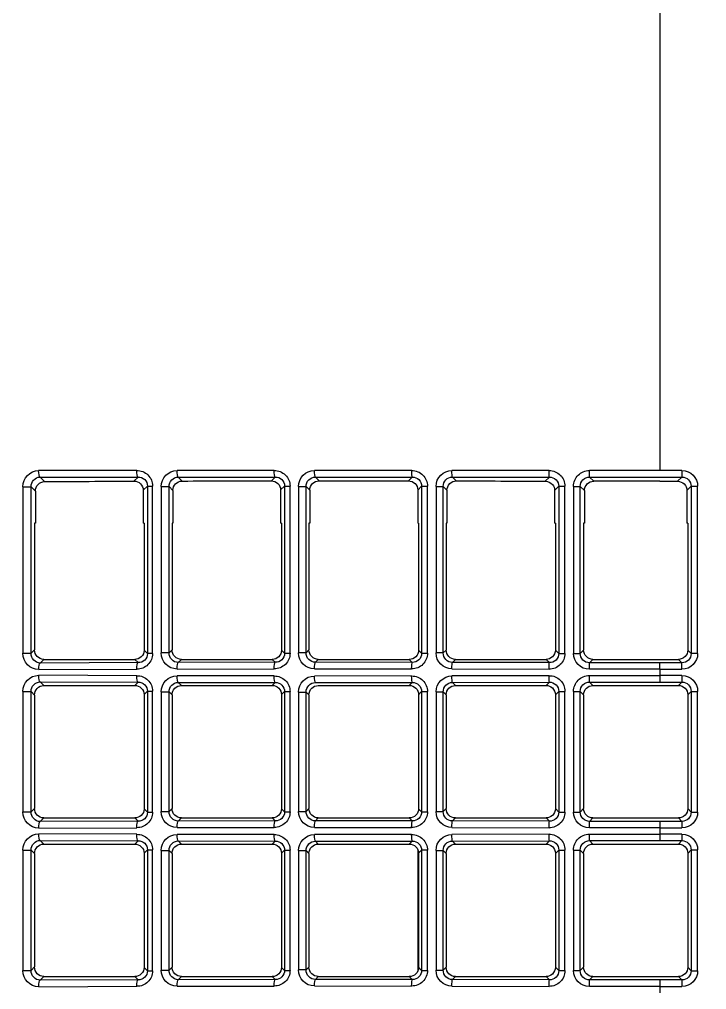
# Model space of a CAD drawing. Header units: inches. Extents: x -172 to 397, y -177 to 127.
# Drawn here: x -58.2928 to -58.1791, y 71.5839 to 71.7444 of the extents above; entities that cross this region are included whole.
import ezdxf

# ---------------------------------------------------------------- set-up
doc = ezdxf.new("R2010")
doc.units = ezdxf.units.IN
doc.header["$MEASUREMENT"] = 0
doc.header["$XCLIPFRAME"] = 2
doc.layers.add('AC-RA', color=210, linetype='Continuous')
picture_1 = doc.add_image_def('image3.tif', size_in_pixel=(13248, 8704))

# ---------------------------------------------------------------- blocks, each defined once
blk = doc.blocks.new('FTM(15-28)PV2S')
at = {"layer": 'AC-RA', "color": 8, "linetype": 'Continuous'}
for p, q in [((1986.286479541473, 1338.203544292114), (1986.286479541473, 1338.204440891954)), ((1986.303119693699, 1338.203544292114), (1986.303119693699, 1338.204440891954)), ((1986.308337293366, 1338.203544292114), (1986.308337293366, 1338.204440891954)), ((1986.324977445593, 1338.203544292114), (1986.324977445593, 1338.204440891954)), ((1986.33019504526, 1338.204440891954), (1986.33019504526, 1338.203544292114)), ((1986.353234261359, 1338.203544292114), (1986.353234261359, 1338.204440891954)), ((1986.286479541473, 1338.203544292114), (1986.286950675029, 1338.203072798548)), ((1986.303119693699, 1338.203544292114), (1986.286479541473, 1338.203544292114)), ((1986.302648560143, 1338.203072798548), (1986.286950675029, 1338.203072798548)), ((1986.302648560143, 1338.203072798548), (1986.303119693699, 1338.203544292114)), ((1986.324977445593, 1338.203544292114), (1986.308337293366, 1338.203544292114)), ((1986.308337293366, 1338.203544292114), (1986.308808426922, 1338.203072798548)), ((1986.324506312037, 1338.203072798548), (1986.308808426922, 1338.203072798548)), ((1986.324506312037, 1338.203072798548), (1986.324977445593, 1338.203544292114)), ((1986.33019504526, 1338.203544292114), (1986.330666178816, 1338.203072798548)), ((1986.353234261359, 1338.203544292114), (1986.33019504526, 1338.203544292114)), ((1986.348158247209, 1338.203072798548), (1986.330666178816, 1338.203072798548)), ((1986.348158247209, 1338.203072798548), (1986.348158247209, 1338.20296022084)), ((1986.352650190085, 1338.20296022084), (1986.353234261359, 1338.203544292114)), ((1986.285198684926, 1338.20226440888), (1986.284302085086, 1338.202265091614)), ((1986.285198684926, 1338.20226440888), (1986.285196387291, 1338.199243879717)), ((1986.285670791795, 1338.201791942001), (1986.285198684926, 1338.20226440888)), ((1986.285670791795, 1338.190005668736), (1986.285670791795, 1338.201791942001)), ((1986.304400550246, 1338.20226440888), (1986.303928443377, 1338.201791942001)), ((1986.303928443377, 1338.190005668736), (1986.303928443377, 1338.201791942001)), ((1986.305297151371, 1338.202265091614), (1986.304400550246, 1338.20226440888)), ((1986.304402847881, 1338.199243879717), (1986.304400550246, 1338.20226440888)), ((1986.30705643682, 1338.20226440888), (1986.30615983698, 1338.202265091614)), ((1986.30705643682, 1338.20226440888), (1986.307054139184, 1338.199243879717)), ((1986.307528543689, 1338.201791942001), (1986.30705643682, 1338.20226440888)), ((1986.307528543689, 1338.190005668736), (1986.307528543689, 1338.201791942001)), ((1986.326258302139, 1338.20226440888), (1986.32578619527, 1338.201791942001)), ((1986.32578619527, 1338.190005668736), (1986.32578619527, 1338.201791942001)), ((1986.327154903265, 1338.202265091614), (1986.326258302139, 1338.20226440888)), ((1986.326260599775, 1338.199243879717), (1986.326258302139, 1338.20226440888)), ((1986.328017588874, 1338.202265091614), (1986.328914188713, 1338.20226440888)), ((1986.328914188713, 1338.20226440888), (1986.328911891078, 1338.199243879717)), ((1986.329386295582, 1338.201791942001), (1986.328914188713, 1338.20226440888)), ((1986.329386295582, 1338.190005668736), (1986.329386295582, 1338.201791942001)), ((1986.352650190085, 1338.20296022084), (1986.348158247209, 1338.20296022084)), ((1986.354515119191, 1338.202263434282), (1986.353930073318, 1338.201678388409)), ((1986.354515119191, 1338.199244562451), (1986.354515119191, 1338.202263434282)), ((1986.355411719031, 1338.202263434282), (1986.354515119191, 1338.202263434282)), ((1986.353928221838, 1338.199244562451), (1986.353930073318, 1338.201678388409)), ((1986.284299787451, 1338.199244562451), (1986.283441695827, 1338.199244562451)), ((1986.285196387291, 1338.199243879717), (1986.284299787451, 1338.199244562451)), ((1986.305299447721, 1338.199244562451), (1986.304402847881, 1338.199243879717)), ((1986.306157539345, 1338.199244562451), (1986.305299447721, 1338.199244562451)), ((1986.307054139184, 1338.199243879717), (1986.306157539345, 1338.199244562451)), ((1986.327157199614, 1338.199244562451), (1986.326260599775, 1338.199243879717)), ((1986.328015291238, 1338.199244562451), (1986.327157199614, 1338.199244562451)), ((1986.328015291238, 1338.199244562451), (1986.328911891078, 1338.199243879717)), ((1986.354515088333, 1338.189539498175), (1986.354515119191, 1338.199244562451)), ((1986.497491002162, 1338.199244562451), (1986.355411719032, 1338.199245050596)), ((1986.285201865872, 1338.189537098966), (1986.285670791795, 1338.190005668736)), ((1986.303928443377, 1338.190005668736), (1986.3043973693, 1338.189537098966)), ((1986.307059617766, 1338.189537098966), (1986.307528543689, 1338.190005668736)), ((1986.32578619527, 1338.190005668736), (1986.326255121194, 1338.189537098966)), ((1986.328917369659, 1338.189537098966), (1986.329386295582, 1338.190005668736)), ((1986.353932611389, 1338.190120281786), (1986.354515088333, 1338.189539498175)), ((1986.286952624226, 1338.188724810904), (1986.286489131883, 1338.188261670856)), ((1986.302646610946, 1338.188724810904), (1986.286952624226, 1338.188724810904)), ((1986.303110103289, 1338.188261670856), (1986.302646610946, 1338.188724810904)), ((1986.308810376119, 1338.188724810904), (1986.308346883776, 1338.188261670856)), ((1986.32450436284, 1338.188724810904), (1986.308810376119, 1338.188724810904)), ((1986.324967855183, 1338.188261670856), (1986.32450436284, 1338.188724810904)), ((1986.330668128013, 1338.188724810904), (1986.33020463567, 1338.188261670856)), ((1986.348158247209, 1338.188724810904), (1986.330668128013, 1338.188724810904)), ((1986.352650780244, 1338.188837218893), (1986.348158247209, 1338.188837218893)), ((1986.348158247209, 1338.188837218893), (1986.348158247209, 1338.188724810904)), ((1986.353227804322, 1338.188261670856), (1986.352650780244, 1338.188837218893)), ((1986.286489131883, 1338.188261670856), (1986.303110103289, 1338.188261670856)), ((1986.286489131883, 1338.187331714801), (1986.286489131883, 1338.188261670856)), ((1986.303110103289, 1338.187331714801), (1986.303110103289, 1338.188261670856)), ((1986.308346883776, 1338.188261670856), (1986.324967855183, 1338.188261670856)), ((1986.308346883776, 1338.187331714801), (1986.308346883776, 1338.188261670856)), ((1986.324967855183, 1338.187331714801), (1986.324967855183, 1338.188261670856)), ((1986.33020463567, 1338.187331714801), (1986.33020463567, 1338.188261670856)), ((1986.33020463567, 1338.188261670856), (1986.353227804322, 1338.188261670856)), ((1986.353227804322, 1338.187331714801), (1986.353227804322, 1338.188261670856)), ((1986.286488906876, 1338.185289613187), (1986.286488906876, 1338.18614954729)), ((1986.303110328295, 1338.185289613187), (1986.303110328295, 1338.18614954729)), ((1986.30834665877, 1338.185289613187), (1986.30834665877, 1338.18614954729)), ((1986.324968080189, 1338.185289613187), (1986.324968080189, 1338.18614954729)), ((1986.330204410664, 1338.185289613187), (1986.330204410664, 1338.18614954729)), ((1986.353242577591, 1338.185289613187), (1986.353242577591, 1338.18614954729)), ((1986.303110328295, 1338.185289613187), (1986.286488906876, 1338.185289613187)), ((1986.286488906876, 1338.185289613187), (1986.28695053231, 1338.184827524883)), ((1986.302648702861, 1338.184827524883), (1986.28695053231, 1338.184827524883)), ((1986.302648702861, 1338.184827524883), (1986.303110328295, 1338.185289613187)), ((1986.324968080189, 1338.185289613187), (1986.30834665877, 1338.185289613187)), ((1986.30834665877, 1338.185289613187), (1986.308808284204, 1338.184827524883)), ((1986.324506454755, 1338.184827524883), (1986.308808284204, 1338.184827524883)), ((1986.324506454755, 1338.184827524883), (1986.324968080189, 1338.185289613187)), ((1986.353242577591, 1338.185289613187), (1986.330204410664, 1338.185289613187)), ((1986.330204410664, 1338.185289613187), (1986.330666036098, 1338.184827524883)), ((1986.348158247209, 1338.184827524883), (1986.330666036098, 1338.184827524883)), ((1986.348158247209, 1338.184827524883), (1986.348158247209, 1338.184714945889)), ((1986.352670333932, 1338.184714945889), (1986.348158247209, 1338.184714945889)), ((1986.352670333932, 1338.184714945889), (1986.353242577591, 1338.185289613187)), ((1986.285216484851, 1338.18400148958), (1986.285250131645, 1338.170636589043)), ((1986.285670790509, 1338.183546951201), (1986.285216484851, 1338.18400148958)), ((1986.285670791795, 1338.171054515688), (1986.285670791795, 1338.183546951201)), ((1986.304382750321, 1338.18400148958), (1986.303928443377, 1338.18354694863)), ((1986.303928443377, 1338.171054518259), (1986.303928443377, 1338.18354694863)), ((1986.304349103526, 1338.170636589043), (1986.304382750321, 1338.18400148958)), ((1986.307074236744, 1338.18400148958), (1986.307107883539, 1338.170636589043)), ((1986.307528542403, 1338.183546951201), (1986.307074236744, 1338.18400148958)), ((1986.307528543689, 1338.171054515688), (1986.307528543689, 1338.183546951201)), ((1986.326240502215, 1338.18400148958), (1986.32578619527, 1338.18354694863)), ((1986.32578619527, 1338.171054518259), (1986.32578619527, 1338.18354694863)), ((1986.32620685542, 1338.170636589043), (1986.326240502215, 1338.18400148958)), ((1986.329386294296, 1338.183546951201), (1986.328931988638, 1338.18400148958)), ((1986.328931988638, 1338.18400148958), (1986.328965635432, 1338.170636589043)), ((1986.329386295582, 1338.171054515688), (1986.329386295582, 1338.183546951201)), ((1986.354515044618, 1338.184005660554), (1986.353950026874, 1338.183438446749)), ((1986.354514856898, 1338.170638830105), (1986.354515044618, 1338.184005660554)), ((1986.285250131645, 1338.170636589043), (1986.285670780223, 1338.171054516974)), ((1986.303928449806, 1338.171054523402), (1986.304349103526, 1338.170636589043)), ((1986.307107883539, 1338.170636589043), (1986.307528532117, 1338.171054516974)), ((1986.325786201699, 1338.171054523402), (1986.32620685542, 1338.170636589043)), ((1986.328965635432, 1338.170636589043), (1986.329386284011, 1338.171054516974)), ((1986.353980505581, 1338.17116887416), (1986.354514856898, 1338.170638830105)), ((1986.286959490131, 1338.169773969007), (1986.286548757259, 1338.169365675202)), ((1986.30263974504, 1338.169773969007), (1986.286959490131, 1338.169773969007)), ((1986.303050477914, 1338.169365675202), (1986.30263974504, 1338.169773969007)), ((1986.308817242025, 1338.169773969007), (1986.308406509152, 1338.169365675202)), ((1986.324497496934, 1338.169773969007), (1986.308817242025, 1338.169773969007)), ((1986.324908229807, 1338.169365675202), (1986.324497496934, 1338.169773969007)), ((1986.330674993919, 1338.169773969007), (1986.330264261046, 1338.169365675202)), ((1986.348158247209, 1338.169773969007), (1986.330674993919, 1338.169773969007)), ((1986.352691776386, 1338.169886041416), (1986.348158247209, 1338.169886041416)), ((1986.348158247209, 1338.169886041416), (1986.348158247209, 1338.169773969007)), ((1986.353216184998, 1338.169365675202), (1986.352691776386, 1338.169886041416)), ((1986.286548757259, 1338.168382661383), (1986.286548757259, 1338.169365675202)), ((1986.286548757259, 1338.169365675202), (1986.303050477914, 1338.169365675202)), ((1986.303050477914, 1338.168382661383), (1986.303050477914, 1338.169365675202)), ((1986.308406509152, 1338.169365675202), (1986.324908229807, 1338.169365675202)), ((1986.308406509152, 1338.168382661383), (1986.308406509152, 1338.169365675202)), ((1986.324908229807, 1338.168382661383), (1986.324908229807, 1338.169365675202)), ((1986.330264261046, 1338.169365675202), (1986.330264261046, 1338.168382661383)), ((1986.330264261046, 1338.169365675202), (1986.353216184998, 1338.169365675202)), ((1986.353216184998, 1338.168382661383), (1986.353216184998, 1338.169365675202)), ((1986.286519592589, 1338.166393086518), (1986.286519592589, 1338.167199961572)), ((1986.303079643869, 1338.167199961572), (1986.303079643869, 1338.166393086518)), ((1986.308377344482, 1338.166393086518), (1986.308377344482, 1338.167199961572)), ((1986.324937395763, 1338.166393086518), (1986.324937395763, 1338.167199961572)), ((1986.330235096376, 1338.166393086518), (1986.330235096376, 1338.167199961572)), ((1986.353253498752, 1338.166393086518), (1986.353253498752, 1338.167199961572)), ((1986.303063870287, 1338.165884194338), (1986.286499100303, 1338.165884194338)), ((1986.303079643869, 1338.166393086518), (1986.286519592589, 1338.166393086518)), ((1986.286519592589, 1338.166393086518), (1986.286941298053, 1338.165967886384)), ((1986.302657938405, 1338.165967886384), (1986.286941298053, 1338.165967886384)), ((1986.302657938405, 1338.165967886384), (1986.303079643869, 1338.166393086518)), ((1986.308377344482, 1338.166393086518), (1986.308799049947, 1338.165967886384)), ((1986.324937395763, 1338.166393086518), (1986.308377344482, 1338.166393086518)), ((1986.324515690298, 1338.165967886384), (1986.308799049947, 1338.165967886384)), ((1986.324515690298, 1338.165967886384), (1986.324937395763, 1338.166393086518)), ((1986.330235096376, 1338.166393086518), (1986.33065680184, 1338.165967886384)), ((1986.353253498752, 1338.166393086518), (1986.330235096376, 1338.166393086518)), ((1986.348158247209, 1338.165967886384), (1986.33065680184, 1338.165967886384)), ((1986.348158247209, 1338.165967886384), (1986.348158247209, 1338.165854043498)), ((1986.352719506159, 1338.165854043498), (1986.348158247209, 1338.165854043498)), ((1986.352719506159, 1338.165854043498), (1986.353253498752, 1338.166393086518)), ((1986.285258378447, 1338.165102941713), (1986.285264367471, 1338.151738801053)), ((1986.285670778938, 1338.164687337132), (1986.285258378447, 1338.165102941713)), ((1986.285670791795, 1338.152139638793), (1986.285670791795, 1338.164687331989)), ((1986.303928443377, 1338.152139638793), (1986.303928443377, 1338.164687339704)), ((1986.304340856725, 1338.165102941713), (1986.30392845752, 1338.164687342275)), ((1986.304334867701, 1338.151738801053), (1986.304340856725, 1338.165102941713)), ((1986.30711613034, 1338.165102941713), (1986.307122119364, 1338.151738801053)), ((1986.307528530831, 1338.164687337132), (1986.30711613034, 1338.165102941713)), ((1986.307528543689, 1338.152139638793), (1986.307528543689, 1338.164687331989)), ((1986.32578619527, 1338.152139638793), (1986.32578619527, 1338.164687339704)), ((1986.326198608619, 1338.165102941713), (1986.325786209414, 1338.164687342275)), ((1986.326192619595, 1338.151738801053), (1986.326198608619, 1338.165102941713)), ((1986.329386282725, 1338.164687337132), (1986.328973882234, 1338.165102941713)), ((1986.328973882234, 1338.165102941713), (1986.328979871258, 1338.151738801053)), ((1986.329386295582, 1338.152139638793), (1986.329386295582, 1338.164687331989)), ((1986.354514745038, 1338.165104460183), (1986.353989939129, 1338.164574876427)), ((1986.354514390171, 1338.151738385756), (1986.354514745038, 1338.165104460183)), ((1986.353994351824, 1338.152251522197), (1986.354514390171, 1338.151738385756)), ((1986.285264367471, 1338.151738801053), (1986.285670789224, 1338.152139638793)), ((1986.303928445948, 1338.152139638793), (1986.304334867701, 1338.151738801053)), ((1986.307122119364, 1338.151738801053), (1986.307528541117, 1338.152139638793)), ((1986.328979871258, 1338.151738801053), (1986.329386293011, 1338.152139638793)), ((1986.348158247209, 1338.150971430671), (1986.348158247209, 1338.150859103685)), ((1986.352696051506, 1338.150971430671), (1986.348158247209, 1338.150971430671)), ((1986.353204055232, 1338.150469984271), (1986.352696051506, 1338.150971430671)), ((1986.286969050969, 1338.150859103685), (1986.286574715267, 1338.150469984271)), ((1986.286574715267, 1338.150469984271), (1986.303024519905, 1338.150469984271)), ((1986.286574715267, 1338.150469984271), (1986.286574715267, 1338.149433913974)), ((1986.302630185488, 1338.150859103685), (1986.286969050969, 1338.150859103685)), ((1986.303024519905, 1338.150469984271), (1986.302630185488, 1338.150859103685)), ((1986.303024519905, 1338.149433913974), (1986.303024519905, 1338.150469984271)), ((1986.308826802863, 1338.150859103685), (1986.308432467161, 1338.150469984271)), ((1986.308432467161, 1338.150469984271), (1986.324882271798, 1338.150469984271)), ((1986.308432467161, 1338.149433913974), (1986.308432467161, 1338.150469984271)), ((1986.324487937382, 1338.150859103685), (1986.308826802863, 1338.150859103685)), ((1986.324882271798, 1338.150469984271), (1986.324487937382, 1338.150859103685)), ((1986.324882271798, 1338.149433913974), (1986.324882271798, 1338.150469984271)), ((1986.330684554757, 1338.150859103685), (1986.330290219055, 1338.150469984271)), ((1986.330290219055, 1338.150469984271), (1986.353204055232, 1338.150469984271)), ((1986.330290219055, 1338.150469984271), (1986.330290219055, 1338.149433913974)), ((1986.348158247209, 1338.150859103685), (1986.330684554757, 1338.150859103685)), ((1986.353204055232, 1338.149433913974), (1986.353204055232, 1338.150469984271)), ((1986.28651087006, 1338.147496391416), (1986.28651087006, 1338.14825020742)), ((1986.303088366398, 1338.147496391416), (1986.303088366398, 1338.14825020742)), ((1986.308368621953, 1338.147496391416), (1986.308368621953, 1338.14825020742)), ((1986.324946118291, 1338.147496391416), (1986.324946118291, 1338.14825020742)), ((1986.330226373847, 1338.147496391416), (1986.330226373847, 1338.14825020742)), ((1986.353264305482, 1338.147496391416), (1986.353264305482, 1338.14825020742)), ((1986.28651087006, 1338.147496391416), (1986.286931926221, 1338.147068678927)), ((1986.303088366398, 1338.147496391416), (1986.28651087006, 1338.147496391416)), ((1986.302667310237, 1338.147068678927), (1986.286931926221, 1338.147068678927)), ((1986.302667310237, 1338.147068678927), (1986.303088366398, 1338.147496391416)), ((1986.324946118291, 1338.147496391416), (1986.308368621953, 1338.147496391416)), ((1986.308368621953, 1338.147496391416), (1986.308789678114, 1338.147068678927)), ((1986.324525062131, 1338.147068678927), (1986.308789678114, 1338.147068678927)), ((1986.324525062131, 1338.147068678927), (1986.324946118291, 1338.147496391416)), ((1986.330226373847, 1338.147496391416), (1986.330647430008, 1338.147068678927)), ((1986.353264305482, 1338.147496391416), (1986.330226373847, 1338.147496391416)), ((1986.348158247209, 1338.147068678927), (1986.330647430008, 1338.147068678927)), ((1986.348158247209, 1338.147068678927), (1986.348158247209, 1338.146952699124)), ((1986.352728548839, 1338.146952699124), (1986.348158247209, 1338.146952699124)), ((1986.352728548839, 1338.146952699124), (1986.353264305482, 1338.147496391416)), ((1986.285260926803, 1338.146204289699), (1986.28523768687, 1338.132841387217)), ((1986.285670790509, 1338.145788159247), (1986.285260926803, 1338.146204289699)), ((1986.285670791795, 1338.133265243741), (1986.285670791795, 1338.145788160532)), ((1986.303928443377, 1338.133265230884), (1986.303928443377, 1338.145788160532)), ((1986.304338308369, 1338.146204289699), (1986.303928444662, 1338.145788159247)), ((1986.304361548302, 1338.132841387217), (1986.304338308369, 1338.146204289699)), ((1986.307118678697, 1338.146204289699), (1986.307095438764, 1338.132841387217)), ((1986.307528542403, 1338.145788159247), (1986.307118678697, 1338.146204289699)), ((1986.307528543689, 1338.133265243741), (1986.307528543689, 1338.145788160532)), ((1986.32578619527, 1338.133265230884), (1986.32578619527, 1338.145788160532)), ((1986.326196060262, 1338.146204289699), (1986.325786196556, 1338.145788159247)), ((1986.326219300195, 1338.132841387217), (1986.326196060262, 1338.146204289699)), ((1986.328976430591, 1338.146204289699), (1986.328953190657, 1338.132841387217)), ((1986.329386294296, 1338.145788159247), (1986.328976430591, 1338.146204289699)), ((1986.329386295582, 1338.133265243741), (1986.329386295582, 1338.145788160532)), ((1986.354514206309, 1338.146203007806), (1986.353989489117, 1338.145670708546)), ((1986.354513671437, 1338.132838168984), (1986.354514206309, 1338.146203007806)), ((1986.28523768687, 1338.132841387217), (1986.285670776366, 1338.133265243741)), ((1986.303928456234, 1338.13326524117), (1986.304361548302, 1338.132841387217)), ((1986.307095438764, 1338.132841387217), (1986.30752852826, 1338.133265243741)), ((1986.325786208128, 1338.13326524117), (1986.326219300195, 1338.132841387217)), ((1986.328953190657, 1338.132841387217), (1986.329386280153, 1338.133265243741)), ((1986.353966357186, 1338.133375307808), (1986.354513671437, 1338.132838168984)), ((1986.286978992389, 1338.131984718918), (1986.286560246721, 1338.131574659778)), ((1986.286560246721, 1338.130485534288), (1986.286560246721, 1338.131574659778)), ((1986.286560246721, 1338.131574659778), (1986.30303898845, 1338.131574659778)), ((1986.302620242783, 1338.131984718918), (1986.286978992389, 1338.131984718918)), ((1986.30303898845, 1338.131574659778), (1986.302620242783, 1338.131984718918)), ((1986.30303898845, 1338.130485534288), (1986.30303898845, 1338.131574659778)), ((1986.308836744283, 1338.131984718918), (1986.308417998615, 1338.131574659778)), ((1986.308417998615, 1338.131574659778), (1986.324896740344, 1338.131574659778)), ((1986.308417998615, 1338.130485534288), (1986.308417998615, 1338.131574659778)), ((1986.324477994676, 1338.131984718918), (1986.308836744283, 1338.131984718918)), ((1986.324896740344, 1338.131574659778), (1986.324477994676, 1338.131984718918)), ((1986.324896740344, 1338.130485534288), (1986.324896740344, 1338.131574659778)), ((1986.330694496176, 1338.131984718918), (1986.330275750509, 1338.131574659778)), ((1986.330275750509, 1338.131574659778), (1986.330275750509, 1338.130485534288)), ((1986.330275750509, 1338.131574659778), (1986.353191260732, 1338.131574659778)), ((1986.348158247209, 1338.131984718918), (1986.330694496176, 1338.131984718918)), ((1986.348158247209, 1338.132098107935), (1986.348158247209, 1338.131984718918)), ((1986.352658100019, 1338.132098107935), (1986.348158247209, 1338.132098107935)), ((1986.353191260732, 1338.131574659778), (1986.352658100019, 1338.132098107935)), ((1986.353191260732, 1338.130485534288), (1986.353191260732, 1338.131574659778)), ((1986.286460126646, 1338.128599557453), (1986.286460126646, 1338.129300313121)), ((1986.303139109812, 1338.128599557453), (1986.286460126646, 1338.128599557453)), ((1986.286460126646, 1338.128599557453), (1986.28692211209, 1338.128126600703)), ((1986.302677124368, 1338.128126600703), (1986.303139109812, 1338.128599557453)), ((1986.303139109812, 1338.128599557453), (1986.303139109812, 1338.129300313121)), ((1986.30831787854, 1338.128599557453), (1986.30831787854, 1338.129300313121)), ((1986.30831787854, 1338.128599557453), (1986.308779863984, 1338.128126600703)), ((1986.324996861705, 1338.128599557453), (1986.30831787854, 1338.128599557453)), ((1986.324534876261, 1338.128126600703), (1986.324996861705, 1338.128599557453)), ((1986.324996861705, 1338.128599557453), (1986.324996861705, 1338.129300313121)), ((1986.330175630433, 1338.129300313121), (1986.330175630433, 1338.128599557453)), ((1986.330175630433, 1338.128599557453), (1986.330637615877, 1338.128126600703)), ((1986.35327510964, 1338.128599557453), (1986.330175630433, 1338.128599557453)), ((1986.352694863472, 1338.128007491384), (1986.35327510964, 1338.128599557453)), ((1986.35327510964, 1338.128599557453), (1986.35327510964, 1338.129300313121)), ((1986.285221632994, 1338.127305647971), (1986.285165585861, 1338.113815949956)), ((1986.285670784081, 1338.126846057879), (1986.285221632994, 1338.127305647971)), ((1986.285670791795, 1338.114306353049), (1986.285670791795, 1338.126846036022)), ((1986.302677124368, 1338.128126600703), (1986.28692211209, 1338.128126600703)), ((1986.303928443377, 1338.114306362049), (1986.303928443377, 1338.126846074594)), ((1986.304377602178, 1338.127305647971), (1986.303928456234, 1338.126846082309)), ((1986.304433650597, 1338.113815949956), (1986.304377602178, 1338.127305647971)), ((1986.307079384888, 1338.127305647971), (1986.307023337755, 1338.113815949956)), ((1986.307528535974, 1338.126846057879), (1986.307079384888, 1338.127305647971)), ((1986.307528543689, 1338.114306353049), (1986.307528543689, 1338.126846036022)), ((1986.324534876261, 1338.128126600703), (1986.308779863984, 1338.128126600703)), ((1986.32578619527, 1338.114306362049), (1986.32578619527, 1338.126846074594)), ((1986.326235354071, 1338.127305647971), (1986.325786208128, 1338.126846082309)), ((1986.32629140249, 1338.113815949956), (1986.326235354071, 1338.127305647971)), ((1986.328937136781, 1338.127305647971), (1986.328881089648, 1338.113815949956)), ((1986.329386287868, 1338.126846057879), (1986.328937136781, 1338.127305647971)), ((1986.329386295582, 1338.114306353049), (1986.329386295582, 1338.126846036022)), ((1986.348158247209, 1338.128126600703), (1986.330637615877, 1338.128126600703)), ((1986.348158247209, 1338.128126600703), (1986.348158247209, 1338.128007491384)), ((1986.352694863472, 1338.128007491384), (1986.348158247209, 1338.128007491384)), ((1986.354513411715, 1338.127301277706), (1986.353945863616, 1338.12672238029)), ((1986.354512673694, 1338.113809625351), (1986.354513411715, 1338.127301277706)), ((1986.285165585861, 1338.113815949956), (1986.285670791795, 1338.114306354335)), ((1986.303928445948, 1338.114306356906), (1986.304433650597, 1338.113815949956)), ((1986.307023337755, 1338.113815949956), (1986.307528543689, 1338.114306354335)), ((1986.325786197842, 1338.114306356906), (1986.32629140249, 1338.113815949956)), ((1986.328881089648, 1338.113815949956), (1986.329386295582, 1338.114306354335)), ((1986.353892132118, 1338.114415196939), (1986.354512673694, 1338.113809625351)), ((1986.286989766975, 1338.113025855227), (1986.286501121503, 1338.112551243717)), ((1986.286501121503, 1338.112551243717), (1986.303098113669, 1338.112551243717)), ((1986.286501121503, 1338.111408703024), (1986.286501121503, 1338.112551243717)), ((1986.302609469483, 1338.113025855227), (1986.286989766975, 1338.113025855227)), ((1986.303098113669, 1338.112551243717), (1986.302609469483, 1338.113025855227)), ((1986.303098113669, 1338.111408703024), (1986.303098113669, 1338.112551243717)), ((1986.308847518869, 1338.113025855227), (1986.308358873396, 1338.112551243717)), ((1986.308358873396, 1338.111408703024), (1986.308358873396, 1338.112551243717)), ((1986.308358873396, 1338.112551243717), (1986.324955865563, 1338.112551243717)), ((1986.324467221376, 1338.113025855227), (1986.308847518869, 1338.113025855227)), ((1986.324955865563, 1338.112551243717), (1986.324467221376, 1338.113025855227)), ((1986.324955865563, 1338.111408703024), (1986.324955865563, 1338.112551243717)), ((1986.330705270762, 1338.113025855227), (1986.33021662529, 1338.112551243717)), ((1986.33021662529, 1338.111408703024), (1986.33021662529, 1338.112551243717)), ((1986.33021662529, 1338.112551243717), (1986.353177516064, 1338.112551243717)), ((1986.348158247209, 1338.113025855227), (1986.330705270762, 1338.113025855227)), ((1986.348158247209, 1338.113141216584), (1986.348158247209, 1338.113025855227)), ((1986.35257320194, 1338.113141216584), (1986.348158247209, 1338.113141216584)), ((1986.353177516064, 1338.112551243717), (1986.35257320194, 1338.113141216584)), ((1986.353177516064, 1338.111408703024), (1986.353177516064, 1338.112551243717))]:
    blk.add_line(p, q, dxfattribs=at)
at = {"layer": 'AC-RA', "color": 0, "linetype": 'Continuous'}
for p, q in [((1986.286479541473, 1338.204440891954), (1986.303119693699, 1338.204440891954)), ((1986.308337293366, 1338.204440891954), (1986.324977445593, 1338.204440891954)), ((1986.33019504526, 1338.204440891954), (1986.353234261359, 1338.204440891954)), ((1986.284299787451, 1338.199244562451), (1986.284302085086, 1338.202265091614)), ((1986.305297151371, 1338.202265091614), (1986.305299447721, 1338.199244562451)), ((1986.306157539345, 1338.199244562451), (1986.30615983698, 1338.202265091614)), ((1986.327154903265, 1338.202265091614), (1986.327157199614, 1338.199244562451)), ((1986.328015291238, 1338.199244562451), (1986.328017588874, 1338.202265091614)), ((1986.355411719031, 1338.202263434282), (1986.355411719031, 1338.199244562451)), ((1986.355411719031, 1338.199244562451), (1986.355411685601, 1338.189514624054)), ((1986.303110103289, 1338.187331714801), (1986.286489131883, 1338.187331714801)), ((1986.324967855183, 1338.187331714801), (1986.308346883776, 1338.187331714801)), ((1986.353227804322, 1338.187331714801), (1986.33020463567, 1338.187331714801)), ((1986.286488906876, 1338.18614954729), (1986.303110328295, 1338.18614954729)), ((1986.30834665877, 1338.18614954729), (1986.324968080189, 1338.18614954729)), ((1986.330204410664, 1338.18614954729), (1986.353242577591, 1338.18614954729)), ((1986.284353548521, 1338.17056169667), (1986.284319885011, 1338.183959514982)), ((1986.305279350161, 1338.183959514982), (1986.305245687937, 1338.17056169667)), ((1986.306211300414, 1338.17056169667), (1986.306177636905, 1338.183959514982)), ((1986.327137102054, 1338.183959514982), (1986.327103439831, 1338.17056169667)), ((1986.328069052308, 1338.17056169667), (1986.328035388798, 1338.183959514982)), ((1986.355411638029, 1338.183966605894), (1986.355411429737, 1338.170565537206)), ((1986.303050477914, 1338.168382661383), (1986.286548757259, 1338.168382661383)), ((1986.324908229807, 1338.168382661383), (1986.308406509152, 1338.168382661383)), ((1986.353216184998, 1338.168382661383), (1986.330264261046, 1338.168382661383)), ((1986.286519592589, 1338.167199961572), (1986.303079643869, 1338.167199961572)), ((1986.308377344482, 1338.167199961572), (1986.324937395763, 1338.167199961572)), ((1986.330235096376, 1338.167199961572), (1986.353253498752, 1338.167199961572)), ((1986.284367848633, 1338.151617464815), (1986.284361808179, 1338.165014430675)), ((1986.305237426993, 1338.165014430675), (1986.305231387825, 1338.151617464815)), ((1986.306225600527, 1338.151617464815), (1986.306219560073, 1338.165014430675)), ((1986.327095178886, 1338.165014430675), (1986.327089139718, 1338.151617464815)), ((1986.32808335242, 1338.151617464815), (1986.328077311966, 1338.165014430675)), ((1986.355411306305, 1338.165017002175), (1986.355410912866, 1338.151616748652)), ((1986.28651087006, 1338.14825020742), (1986.303088366398, 1338.14825020742)), ((1986.303024519905, 1338.149433913974), (1986.286574715267, 1338.149433913974)), ((1986.308368621953, 1338.14825020742), (1986.324946118291, 1338.14825020742)), ((1986.324882271798, 1338.149433913974), (1986.308432467161, 1338.149433913974)), ((1986.330226373847, 1338.14825020742), (1986.353264305482, 1338.14825020742)), ((1986.353204055232, 1338.149433913974), (1986.330290219055, 1338.149433913974)), ((1986.284341286322, 1338.132673875835), (1986.284364436252, 1338.146069397797)), ((1986.305234798919, 1338.146069397797), (1986.305257950136, 1338.132673875835)), ((1986.306199038215, 1338.132673875835), (1986.306222188146, 1338.146069397797)), ((1986.327092550813, 1338.146069397797), (1986.32711570203, 1338.132673875835)), ((1986.328056790109, 1338.132673875835), (1986.32807994004, 1338.146069397797)), ((1986.355410709717, 1338.146067235166), (1986.355410119558, 1338.132668318823)), ((1986.30303898845, 1338.130485534288), (1986.286560246721, 1338.130485534288)), ((1986.324896740344, 1338.130485534288), (1986.308417998615, 1338.130485534288)), ((1986.353191260732, 1338.130485534288), (1986.330275750509, 1338.130485534288)), ((1986.286460126646, 1338.129300313121), (1986.303139109812, 1338.129300313121)), ((1986.30831787854, 1338.129300313121), (1986.324996861705, 1338.129300313121)), ((1986.330175630433, 1338.129300313121), (1986.35327510964, 1338.129300313121)), ((1986.284269369175, 1338.11360239072), (1986.284325278733, 1338.127124681214)), ((1986.305273957725, 1338.127124681214), (1986.305329865997, 1338.11360239072)), ((1986.306127121069, 1338.11360239072), (1986.306183030626, 1338.127124681214)), ((1986.327131709618, 1338.127124681214), (1986.327187617891, 1338.11360239072)), ((1986.327984872962, 1338.11360239072), (1986.32804078252, 1338.127124681214)), ((1986.355409830264, 1338.127117334438), (1986.355409013813, 1338.113591423271)), ((1986.303098113669, 1338.111408703024), (1986.286501121503, 1338.111408703024)), ((1986.324955865563, 1338.111408703024), (1986.308358873396, 1338.111408703024)), ((1986.353177516064, 1338.111408703024), (1986.33021662529, 1338.111408703024))]:
    blk.add_line(p, q, dxfattribs=at)
at = {"layer": 'AC-RA', "color": 8, "linetype": 'Continuous'}
for centre, radius, start, end in [((1990.027346655634, 1338.196449876581), 3.673419497110793, 179.956410002296, 180.0987250002995), ((1986.352652873445, 1338.190116959408), 0.00127974308686744, 269.9062870056465, 0.1487250062540978), ((1986.286475704794, 1338.189535440348), 0.001273840208106058, 179.9254379967862, 270.603934999085), ((1986.303123531663, 1338.189535439062), 0.001273838922355947, 269.3960099956042, 0.07461600245578313), ((1986.308333456688, 1338.189535440348), 0.001273840208106058, 179.9254379967862, 270.603934999085), ((1986.324981283557, 1338.189535439062), 0.001273838922355947, 269.3960099956042, 0.07461600245578313), ((1986.330191208581, 1338.189535440348), 0.001273840208106058, 179.9254379967862, 270.603934999085), ((1986.35324127384, 1338.189535421062), 0.001273820921854387, 269.3941100036097, 0.1833779976324923), ((1986.286480271779, 1338.184025625681), 0.001264017077255055, 89.60858000047034, 181.0941450019811), ((1986.286955333301, 1338.183547015489), 0.001284542792033251, 137.6228819941782, 180.0028409964255), ((1986.286949196416, 1338.183548541674), 0.001278984494301721, 89.94015499792027, 137.4880729977122), ((1986.302650040041, 1338.183548544245), 0.001278980637051387, 42.51186300260292, 90.05990900647572), ((1986.303118964679, 1338.184025626967), 0.001264015791504944, 358.9058069958546, 90.39146899723424), ((1986.302643991873, 1338.18354705149), 0.001284451503775342, 359.9953909954093, 42.37862100368601), ((1986.308338023672, 1338.184025625681), 0.001264017077255055, 89.60858000047034, 181.0941450019811), ((1986.308813085195, 1338.183547015489), 0.001284542792033251, 137.6228819941782, 180.0028409964255), ((1986.30880694831, 1338.183548541674), 0.001278984494301721, 89.94015499792027, 137.4880729977122), ((1986.324507791935, 1338.183548544245), 0.001278980637051387, 42.51186300260292, 90.05990900647572), ((1986.324976716573, 1338.184025626967), 0.001264015791504944, 358.9058069958546, 90.39146899723424), ((1986.324501743767, 1338.18354705149), 0.001284451503775342, 359.9953909954093, 42.37862100368601), ((1986.330195775566, 1338.184025625681), 0.001264017077255055, 89.60858000047034, 181.0941450019811), ((1986.330670837089, 1338.183547015489), 0.001284542792033251, 137.6228819941782, 180.0028409964255), ((1986.330664700203, 1338.183548541674), 0.001278984494301721, 89.94015499792027, 137.4880729977122), ((1986.352671210813, 1338.18343441078), 0.001280535108936055, 50.60425199422863, 90.03921199652403), ((1986.353251171545, 1338.184025611538), 0.00126403122050628, 359.0956319991488, 90.38957000508488), ((1986.35267017707, 1338.183436145257), 0.001279852375626908, 0.1030430021098434, 50.51918299361095), ((1977.37651055248, 1338.155003675453), 8.977484506506608, 0.1031690048105117, 0.1814760044795434), ((1986.286954326559, 1338.171057508914), 0.001283551478697371, 180.1335709990943, 270.2304950013632), ((1986.302643625434, 1338.171058794664), 0.001284832085808313, 269.8269499959196, 359.8095619957025), ((1986.308812078453, 1338.171057508914), 0.001283551478697371, 180.1335709990943, 270.2304950013632), ((1986.324501377328, 1338.171058794664), 0.001284832085808313, 269.8269499959196, 359.8095619957025), ((1986.330669830346, 1338.171057508914), 0.001283551478697371, 180.1335709990943, 270.2304950013632), ((1986.352695659352, 1338.171170882502), 0.001284846229059538, 269.8268360043368, 359.9104590063346), ((1986.286531686354, 1338.170647159194), 0.001281597138528061, 180.4725300002215, 270.7632290022305), ((1986.303066149922, 1338.170648588949), 0.001283008892150365, 269.3000939995665, 359.4641469982357), ((1986.308389438248, 1338.170647159194), 0.001281597138528061, 180.4725300002215, 270.7632290022305), ((1986.324923901815, 1338.170648588949), 0.001283008892150365, 269.3000939995665, 359.4641469982357), ((1986.330247190141, 1338.170647159194), 0.001281597138528061, 180.4725300002215, 270.7632290022305), ((1986.35323331119, 1338.17064713348), 0.001281572709275945, 269.2343170007118, 359.6287929947451), ((1986.28651477874, 1338.165136254212), 0.0012568413058834, 89.78055399817272, 181.5187829956475), ((1986.286942591518, 1338.164696044232), 0.001271842152432962, 90.05829700238696, 180.3922910029197), ((1986.302656643654, 1338.164696042946), 0.001271843438183073, 359.6080060061634, 89.9417109965258), ((1986.303084459003, 1338.165136256784), 0.001256838734383177, 358.4811350064737, 90.21952900094966), ((1986.308372530634, 1338.165136254212), 0.0012568413058834, 89.78055399817272, 181.5187829956475), ((1986.308800343411, 1338.164696044232), 0.001271842152432962, 90.05829700238696, 180.3922910029197), ((1986.324514395548, 1338.164696042946), 0.001271843438183073, 359.6080060061634, 89.9417109965258), ((1986.324942210897, 1338.165136256784), 0.001256838734383177, 358.4811350064737, 90.21952900094966), ((1986.330230282528, 1338.165136254212), 0.0012568413058834, 89.78055399817272, 181.5187829956475), ((1986.330658095305, 1338.164696044232), 0.001271842152432962, 90.05829700238696, 180.3922910029197), ((1986.35271816255, 1338.164582245061), 0.001271798436929174, 359.668036003888, 89.9394749984123), ((1986.353258306172, 1338.165136255498), 0.001256840020133288, 358.5504160040156, 90.21921199921222), ((1977.625911230261, 1338.155287819799), 8.728083650006118, 359.9800680014066, 0.0609649943780834), ((1986.352702116389, 1338.152263709822), 0.001292293293704697, 269.7311079952078, 359.4596020059476), ((1986.286551648911, 1338.151757189851), 0.001287412586281868, 180.8184010048197, 271.0266180023646), ((1986.286960244867, 1338.152148560614), 0.001289486501211537, 180.396430006356, 270.3912640039645), ((1986.302636245229, 1338.152151344262), 0.001292253435451244, 269.7313050000201, 359.4810010004105), ((1986.303042965276, 1338.151761962556), 0.001292109431438768, 269.1820679957735, 358.9729129956228), ((1986.308409400804, 1338.151757189851), 0.001287412586281868, 180.8184010048197, 271.0266180023646), ((1986.30881799676, 1338.152148560614), 0.001289486501211537, 180.396430006356, 270.3912640039645), ((1986.324493997122, 1338.152151344262), 0.001292253435451244, 269.7313050000201, 359.4810010004105), ((1986.324900717169, 1338.151761962556), 0.001292109431438768, 269.1820679957735, 358.9729129956228), ((1986.330267152698, 1338.151757189851), 0.001287412586281868, 180.8184010048197, 271.0266180023646), ((1986.330675748654, 1338.152148560614), 0.001289486501211537, 180.396430006356, 270.3912640039645), ((1986.353227107445, 1338.151757197566), 0.001287419015032425, 268.9740239942432, 359.162760999685), ((1986.286509968749, 1338.146246632021), 0.001249759394269875, 89.95871499375419, 181.941558996361), ((1986.286936293914, 1338.145803095806), 0.001265590835391394, 90.19773799588931, 180.6762279939336), ((1986.302662945115, 1338.145803098377), 0.001265588263891171, 359.3236480010887, 89.80238600109566), ((1986.303089265137, 1338.146246630736), 0.001249760680019987, 358.0584739954018, 90.04125199441891), ((1986.308367720643, 1338.146246632021), 0.001249759394269875, 89.95871499375419, 181.941558996361), ((1986.308794045807, 1338.145803095806), 0.001265590835391394, 90.19773799588931, 180.6762279939336), ((1986.324520697009, 1338.145803098377), 0.001265588263891171, 359.3236480010887, 89.80238600109566), ((1986.324947017031, 1338.146246630736), 0.001249760680019987, 358.0584739954018, 90.04125199441891), ((1986.330225472536, 1338.146246632021), 0.001249759394269875, 89.95871499375419, 181.941558996361), ((1986.330651797701, 1338.145803095806), 0.001265590835391394, 90.19773799588931, 180.6762279939336), ((1986.352724118145, 1338.145687227863), 0.001265478975131703, 359.2520280047336, 89.79937199360822), ((1986.35326520165, 1338.146246625593), 0.001249765823020432, 357.9999110031204, 90.04109499934636), ((1978.26140630275, 1338.154747181163), 8.092588276651268, 359.8486860064511, 359.9357380038344), ((1986.286532461661, 1338.132869439713), 0.001295078228445963, 181.2411910064791, 271.2293439938988), ((1986.286966365037, 1338.13328033459), 0.001295677387997869, 180.6673549959031, 270.5583769987096), ((1986.302628592444, 1338.133284699712), 0.001300009080123135, 269.6319930059301, 359.1423339998699), ((1986.303060317759, 1338.132876180901), 0.001301695984269276, 269.061126994654, 358.4683390058307), ((1986.308390213555, 1338.132869439713), 0.001295078228445963, 181.2411910064791, 271.2293439938988), ((1986.308824116931, 1338.13328033459), 0.001295677387997869, 180.6673549959031, 270.5583769987096), ((1986.324486344338, 1338.133284699712), 0.001300009080123135, 269.6319930059301, 359.1423339998699), ((1986.324918069653, 1338.132876180901), 0.001301695984269276, 269.061126994654, 358.4683390058307), ((1986.330247965449, 1338.132869439713), 0.001295078228445963, 181.2411910064791, 271.2293439938988), ((1986.330681868825, 1338.13328033459), 0.001295677387997869, 180.6673549959031, 270.5583769987096), ((1986.352666412394, 1338.133398228875), 0.001300147941135165, 269.6336710020726, 358.9898359978114), ((1986.353218908217, 1338.132869507858), 0.001295142515951532, 268.7767769965084, 358.6134930013602), ((1986.286463274162, 1338.127356864541), 0.001242696768908022, 90.14514700337075, 182.3620770035214), ((1986.303135949438, 1338.127356852969), 0.001242708340659025, 357.6384830053049, 89.85429399559798), ((1986.308321026056, 1338.127356864541), 0.001242696768908022, 90.14514700337075, 182.3620770035214), ((1986.324993701332, 1338.127356852969), 0.001242708340659025, 357.6384830053049, 89.85429399559798), ((1986.330178777949, 1338.127356864541), 0.001242696768908022, 90.14514700337075, 182.3620770035214), ((1986.353271915837, 1338.127356823397), 0.001242737912911586, 357.4382239963976, 89.85272199482957), ((1986.286929683872, 1338.126867540192), 0.00125908365407766, 90.34458099627366, 180.9775990030639), ((1986.302669550014, 1338.126867535049), 0.001259088797078106, 359.023779004062, 89.65537000618744), ((1986.308787435766, 1338.126867540192), 0.00125908365407766, 90.34458099627366, 180.9775990030639), ((1986.324527301907, 1338.126867535049), 0.001259088797078106, 359.023779004062, 89.65537000618744), ((1986.33064518766, 1338.126867540192), 0.00125908365407766, 90.34458099627366, 180.9775990030639), ((1986.352687138686, 1338.12674851959), 0.001258994937319974, 358.8103309937291, 89.64845499726351), ((1979.210568822012, 1338.151755428374), 7.143420903682453, 359.7005010004037, 359.7992149976259), ((1986.286468306588, 1338.113854109734), 0.001303280028406506, 181.6778689991505, 271.4428059987258), ((1986.286973052224, 1338.114328190229), 0.001302443005083992, 180.9606679939227, 270.7353289997639), ((1986.30262334144, 1338.114331120453), 0.001305338514334838, 269.3910649939508, 358.9129810049329), ((1986.303122532636, 1338.113862976266), 0.001311960127408485, 268.9335099943384, 357.945814994627), ((1986.308326058482, 1338.113854109734), 0.001303280028406506, 181.6778689991505, 271.4428059987258), ((1986.308830804117, 1338.114328190229), 0.001302443005083992, 180.9606679939227, 270.7353289997639), ((1986.324481093334, 1338.114331120453), 0.001305338514334838, 269.3910649939508, 358.9129810049329), ((1986.324980284529, 1338.113862976266), 0.001311960127408485, 268.9335099943384, 357.945814994627), ((1986.330183810375, 1338.113854109734), 0.001303280028406506, 181.6778689991505, 271.4428059987258), ((1986.330688556011, 1338.114328190229), 0.001302443005083992, 180.9606679939227, 270.7353289997639), ((1986.352586971037, 1338.114446684959), 0.001305541662852437, 269.3957140061369, 358.6179409940445), ((1986.353210006969, 1338.113854270453), 0.00130343174691965, 268.571605994448, 358.0371680042736)]:
    blk.add_arc(centre, radius, start, end, dxfattribs=at)
at = {"layer": 'AC-RA', "color": 0, "linetype": 'Continuous'}
for centre, radius, start, end in [((1986.286486614384, 1338.189513063153), 0.002181349637475938, 180.0666579990317, 270.0661429934984), ((1986.303112694076, 1338.189512991151), 0.0021812776354697, 269.9319719965951, 359.9352269977866), ((1986.308344366278, 1338.189513063153), 0.002181349637475938, 180.0666579990317, 270.0661429934984), ((1986.324970445969, 1338.189512991151), 0.0021812776354697, 269.9319719965951, 359.9352269977866), ((1986.330202118171, 1338.189513063153), 0.002181349637475938, 180.0666579990317, 270.0661429934984), ((1986.353230338535, 1338.189513060581), 0.002181347065975715, 269.9334060053636, 0.0410550047533747), ((1986.286491325372, 1338.183978029784), 0.002171518792124267, 90.06382100022587, 180.488532005445), ((1986.303108670964, 1338.183978783233), 0.002170764056808882, 359.491390995121, 89.95625600355939), ((1986.308349077266, 1338.183978029784), 0.002171518792124267, 90.06382100022587, 180.488532005445), ((1986.324966422857, 1338.183978783233), 0.002170764056808882, 359.491390995121, 89.95625600355939), ((1986.33020682916, 1338.183978029784), 0.002171518792124267, 90.06382100022587, 180.488532005445), ((1986.353240162952, 1338.183978043927), 0.002171504648873041, 359.6981899981039, 89.93629799350516), ((1986.2865430691, 1338.170572199963), 0.002189546294436036, 180.2748689956807, 270.1488490028876), ((1986.30305686552, 1338.170571495372), 0.002188842989125106, 269.8327889965191, 359.7434919990916), ((1986.308400820993, 1338.170572199963), 0.002189546294436036, 180.2748689956807, 270.1488490028876), ((1986.324914617414, 1338.170571495372), 0.002188842989125106, 269.8327889965191, 359.7434919990916), ((1986.330258572887, 1338.170572199963), 0.002189546294436036, 180.2748689956807, 270.1488490028876), ((1986.353221902729, 1338.170572192249), 0.002189537294185256, 269.8504049978782, 359.825861994924), ((1986.286524415437, 1338.165037239882), 0.002162726832862596, 90.12778800163144, 180.6042699951329), ((1986.303074761876, 1338.165037182023), 0.00216278597736772, 359.3972800047371, 89.87066200238654), ((1986.308382167331, 1338.165037239882), 0.002162726832862596, 90.12778800163144, 180.6042699951329), ((1986.324932513769, 1338.165037182023), 0.00216278597736772, 359.3972800047371, 89.87066200238654), ((1986.330239919225, 1338.165037239882), 0.002162726832862596, 90.12778800163144, 180.6042699951329), ((1986.353248682332, 1338.165037248882), 0.002162717832611816, 359.463597003028, 89.8724300019852), ((1986.286565766447, 1338.151631862645), 0.002197965386165403, 180.3752959976745, 270.233260004668), ((1986.30303481362, 1338.151630502321), 0.002196612777048223, 269.7315109939278, 359.6599330007637), ((1986.30842351834, 1338.151631862645), 0.002197965386165403, 180.3752959976745, 270.233260004668), ((1986.324892565513, 1338.151630502321), 0.002196612777048223, 269.7315109939278, 359.6599330007637), ((1986.330281270234, 1338.151631862645), 0.002197965386165403, 180.3752959976745, 270.233260004668), ((1986.353212996338, 1338.151631865216), 0.002197969243415737, 269.7669390058551, 359.6059599940443), ((1986.286520139033, 1338.146094379922), 0.002155848069766671, 90.24635300455596, 180.6639340034223), ((1986.303080214742, 1338.146095480524), 0.002154742324670878, 359.3064529962923, 89.78325999666978), ((1986.308377890926, 1338.146094379922), 0.002155848069766671, 90.24635300455596, 180.6639340034223), ((1986.324937966636, 1338.146095480524), 0.002154742324670878, 359.3064529962923, 89.78325999666978), ((1986.33023564282, 1338.146094379922), 0.002155848069766671, 90.24635300455596, 180.6639340034223), ((1986.353255019795, 1338.146094365779), 0.002155860927267785, 359.2789310031122, 89.75321200149449), ((1986.286547924092, 1338.132692214489), 0.002206713629923286, 180.476145999368, 270.3199569976169), ((1986.303053329707, 1338.132690168861), 0.002204680858997182, 269.6273190004427, 359.5765779996976), ((1986.308405675986, 1338.132692214489), 0.002206713629923286, 180.476145999368, 270.3199569976169), ((1986.324911081601, 1338.132690168861), 0.002204680858997182, 269.6273190004427, 359.5765779996976), ((1986.33026342788, 1338.132692214489), 0.002206713629923286, 180.476145999368, 270.3199569976169), ((1986.353203504931, 1338.132692245347), 0.002206744487925959, 269.6820849985343, 359.3787599964907), ((1986.28647310115, 1338.127152351842), 0.002148001136836871, 90.34608799881048, 180.7381200055872), ((1986.303128893241, 1338.127155059632), 0.002145279203851063, 359.1886350017186, 89.72715600407737), ((1986.308330853044, 1338.127152351842), 0.002148001136836871, 90.34608799881048, 180.7381200055872), ((1986.324986645135, 1338.127155059632), 0.002145279203851063, 359.1886350017186, 89.72715600407737), ((1986.330188604938, 1338.127152351842), 0.002148001136836871, 90.34608799881048, 180.7381200055872), ((1986.353262052848, 1338.127152290127), 0.002148062852842218, 359.0675770010108, 89.65170500221635), ((1986.286485233488, 1338.113624621339), 0.002215974887975613, 180.5748060009788, 270.4108210011703), ((1986.303114037685, 1338.113624585338), 0.002215940172722605, 269.5882709940818, 359.4261019997895), ((1986.308342985382, 1338.113624621339), 0.002215974887975613, 180.5748060009788, 270.4108210011703), ((1986.324971789578, 1338.113624585338), 0.002215940172722605, 269.5882709940818, 359.4261019997895), ((1986.330200737276, 1338.113624621339), 0.002215974887975613, 180.5748060009788, 270.4108210011703), ((1986.353193209929, 1338.11362469977), 0.002216053318732408, 269.5942209979087, 359.139604003968)]:
    blk.add_arc(centre, radius, start, end, dxfattribs=at)
for centre, major_axis, ratio, start_param, end_param in [((1986.286496195794, 1338.202246768389), (0.001556759054856162, -0.001557946474653169), 0.9924380000000002, 2.360370948703576, 3.922816209040532), ((1986.303103039378, 1338.202246768389), (-0.001556759054856161, -0.001557946474653171), 0.9924379999999999, 2.360369098139055, 3.922814358476144), ((1986.308353947687, 1338.202246768389), (0.001556759054856162, -0.001557946474653169), 0.9924380000000002, 2.360370948703443, 3.922816209040599), ((1986.324960791272, 1338.202246768389), (-0.00155675905485617, -0.001557946474653162), 0.9924379999999999, 2.36036909813906, 3.922814358476166), ((1986.330211699581, 1338.202246768389), (0.001556759054856169, -0.001557946474653162), 0.9924380000000002, 2.360370948703353, 3.922816209040525), ((1986.35321759418, 1338.202246768389), (-0.001557360361336878, -0.001557363241243451), 0.9924320000000002, 2.359991670852013, 3.923191787159661), ((1986.312343191842, 1338.199244562451), (-0.0002456739052916693, -0.3214375210280243), 0.08724400000000002, -1.570729647238301, -1.540442189931104), ((1986.27725604333, 1338.199244562451), (0.000245673905532145, -0.3214375210473466), 0.08724400000000002, 1.540442189931704, 1.57072964723746), ((1986.334200943736, 1338.199244562451), (-0.0002456739055200943, -0.3214375210280631), 0.08724400000000002, -1.570729647238237, -1.540442189930663), ((1986.299113793938, 1338.199244562451), (0.0002456739247213983, -0.3214375266766359), 0.08724399999999999, 1.540442189941145, 1.570729646716101), ((1986.356058696915, 1338.199244562451), (-0.0002456739245930883, -0.3214375266576432), 0.087244, -1.570729646716896, -1.540442189940152)]:
    blk.add_ellipse(centre, major_axis=major_axis, ratio=ratio, start_param=start_param, end_param=end_param, dxfattribs=at)
at = {"layer": 'AC-RA', "color": 8, "linetype": 'Continuous'}
for centre, major_axis, ratio, start_param, end_param in [((1986.286496195794, 1338.202246768389), (0.0009253984961303272, -0.0009261043449195924), 0.9820809999999999, 2.360370948703434, 3.922816209040386), ((1986.286961453472, 1338.201781154558), (0.0008742345720425776, -0.000957480676528301), 0.991649, 2.405784262062499, 3.968229522399938), ((1986.3026377817, 1338.201781154558), (-0.0008742345720397575, -0.000957480676530846), 0.991649, 2.314955784776948, 3.877401045114018), ((1986.303103039378, 1338.202246768389), (-0.0009253984961299355, -0.0009261043449199663), 0.9820809999999999, 2.360369098138634, 3.922814358475875), ((1986.308353947687, 1338.202246768389), (0.0009253984961307559, -0.0009261043449191957), 0.982081, 2.360370948702867, 3.922816209040022), ((1986.308819205366, 1338.201781154558), (0.0008742345720396871, -0.000957480676530911), 0.991649, 2.405784262065868, 3.968229522402769), ((1986.324495533594, 1338.201781154558), (-0.0008742345720437908, -0.0009574806765272704), 0.991649, 2.314955784780826, 3.877401045118206), ((1986.324960791272, 1338.202246768389), (-0.0009253984961304706, -0.0009261043449194424), 0.9820810000000001, 2.360369098139357, 3.922814358476442), ((1986.330211699581, 1338.202246768389), (0.0009253984961303278, -0.0009261043449195765), 0.9820810000000001, 2.360370948703294, 3.922816209040342), ((1986.330676957259, 1338.201781154558), (0.000874234572042434, -0.000957480676528451), 0.9916490000000001, 2.405784262062903, 3.968229522399859), ((1986.35321759418, 1338.202246768389), (-0.0009257631741390023, -0.0009257648860824999), 0.9820670000000001, 2.359991709726025, 3.923191787159124), ((1986.352639403927, 1338.20166857685), (-0.0008746007072726953, -0.0009571563341986166), 0.9916440000000002, 2.314574977307653, 3.8777750896289), ((1986.313239794253, 1338.199243879717), (-0.000245684533646998, -0.3205375052704346), 0.087489, -1.570729268500222, -1.540441812072373), ((1986.276359442204, 1338.199243879717), (0.0002456845387088968, -0.3205375066412117), 0.087489, 1.540441812069844, 1.570729268368491), ((1986.335097546147, 1338.199243879717), (-0.000245684533646998, -0.3205375052704346), 0.087489, -1.570729268500222, -1.540441812072373), ((1986.298217194098, 1338.199243879717), (0.0002456845334304147, -0.3205375052721643), 0.08748900000000003, 1.5404418120704, 1.570729268498272), ((1986.356955296755, 1338.199243879717), (-0.000245684528972682, -0.3205375039608739), 0.087489, -1.570729268625648, -1.54044181207389), ((1986.286961453472, 1338.190014491553), (0.0009646743612253066, 0.0008633673022987831), 0.9931399999999997, 2.414975589731883, 3.978930564071731), ((1986.3026377817, 1338.190014491553), (-0.0009646743612240573, 0.0008633673023001701), 0.9931399999999999, 2.304254743109431, 3.868209717449061), ((1986.308819205366, 1338.190014491553), (0.0009646743612227368, 0.0008633673023015756), 0.9931399999999999, 2.414975589729019, 3.97893056406867), ((1986.324495533594, 1338.190014491553), (-0.000964674361223593, 0.0008633673023006472), 0.99314, 2.304254743109933, 3.868209717449714), ((1986.330676957259, 1338.190014491553), (0.000964674361225342, 0.00086336730229873), 0.9931399999999998, 2.414975589732025, 3.978930564071546), ((1986.284305266032, 1338.189537780413), (0.000900023470468077, 1.701053857411318e-06), 0.03028299999999999, -1.570853561554081, -0.0873066058597618), ((1986.305293970425, 1338.189537780413), (0.0009000234704680417, -1.701053857406561e-06), 0.03028299999999999, -3.05428604773048, -1.570739092035713), ((1986.306163017926, 1338.189537780413), (0.000900023470468077, 1.701053857411318e-06), 0.03028299999999999, -1.570853561553918, -0.087306605857899), ((1986.327151722319, 1338.189537780413), (0.0009000234704680417, -1.701053857420061e-06), 0.03028299999999999, -3.054286047728646, -1.570739092035712), ((1986.328020769819, 1338.189537780413), (-0.0009000234704680417, -1.701053857424562e-06), 0.03028299999999999, 1.570739092035712, 3.054286047730501), ((1986.355411685601, 1338.189541867813), (0.0009000250779501935, -6.180187287176942e-09), 0.03027, -3.054286081401459, -1.57079611893971), ((1986.284319885011, 1338.184002312461), (0.0009000203345675198, 2.922044235375256e-06), 0.047552, -1.570950710832849, -0.0873655450873234), ((1986.305279350161, 1338.184002312461), (0.0009000203345675553, -2.922044235746196e-06), 0.04755200000000001, -3.054227108503868, -1.570641942757089), ((1986.306177636905, 1338.184002312461), (0.0009000203345675196, 2.922044235370755e-06), 0.04755199999999998, -1.570950710832685, -0.0873655450873234), ((1986.327137102054, 1338.184002312461), (0.0009000203345675194, -2.92204425227747e-06), 0.047552, -3.054227108501569, -1.570641942756215), ((1986.328035388798, 1338.184002312461), (0.0009000203345674835, 2.922044258669834e-06), 0.047552, -1.570950710833916, -0.0873655450862483), ((1986.355411638029, 1338.184009384086), (0.0009000250779205022, -9.583654926804487e-09), 0.04753000000000002, -3.054227199513157, -1.570795820684519), ((1986.284353548521, 1338.170642008479), (0.0009000236291422187, 1.614918982272864e-06), 0.08923299999999999, -1.570956438134374, -0.08761688550066), ((1986.305245687937, 1338.170642008479), (0.000900023629142183, -1.614918982254993e-06), 0.089233, -3.053975768089592, -1.570636215455421), ((1986.306211300414, 1338.170642008479), (0.0009000236291421477, 1.614918982281737e-06), 0.089233, -1.570956438134375, -0.0876168854997611), ((1986.327103439831, 1338.170642008479), (0.0009000236291421118, -1.614918980417784e-06), 0.08923300000000002, -3.05397576808324, -1.570636215455441), ((1986.328069052308, 1338.170642008479), (0.0009000236291422188, 1.614918979837268e-06), 0.089233, -1.570956438134132, -0.087616885505994), ((1986.355411429737, 1338.170645838729), (0.0009000250777833227, -1.84034573663439e-08), 0.08922100000000001, -3.05397586975465, -1.57079450242621), ((1986.284361808179, 1338.165110275631), (0.0009000244391374487, 1.07234926030463e-06), 0.106491, -1.570923206929682, -0.08776681497439799), ((1986.305237426993, 1338.165110275631), (0.0009000244391374488, -1.072349260555223e-06), 0.106491, -3.053825838619086, -1.570669446660082), ((1986.306219560073, 1338.165110275631), (0.000900024439137413, 1.07234926030463e-06), 0.106491, -1.570923206929682, -0.0877668149702346), ((1986.327095178886, 1338.165110275631), (0.0009000244391374484, -1.072349255361692e-06), 0.106491, -3.053825838617845, -1.570669446660696), ((1986.328077311966, 1338.165110275631), (0.0009000244391374487, 1.072349253185046e-06), 0.106491, -1.570923206928678, -0.0877668149735537), ((1986.355411306305, 1338.165112839417), (0.0009000250777057395, -2.187166997615888e-08), 0.106483, -3.053825923135602, -1.570793739138134), ((1986.284367848633, 1338.151750821531), (0.0009000250380204851, -2.68167415379375e-07), 0.148169, -1.570752179009305, -0.0882429796508744), ((1986.305231387825, 1338.151750821531), (-0.0009000250380205561, -2.681674151652978e-07), 0.148169, 0.0882429796499595, 1.57075217900934), ((1986.306225600527, 1338.151750821531), (0.0009000250380204851, -2.681674153882468e-07), 0.148169, -1.570752179009466, -0.0882429796508744), ((1986.327089139718, 1338.151750821531), (-0.0009000250380205205, -2.681674175114061e-07), 0.148169, 0.0882429796528104, 1.570752179008954), ((1986.32808335242, 1338.151750821531), (0.0009000250380204136, -2.681674187160254e-07), 0.148169, -1.570752179008756, -0.0882429796512551), ((1986.355410912866, 1338.151750106654), (0.0009000250774327362, -3.114305204479172e-08), 0.148171, -3.053349645150758, -1.570791199708673), ((1986.284364436252, 1338.146218288946), (0.0009000246819420671, -8.443178790799868e-07), 0.1654289999999999, -1.57064113683053, -0.0884888171777112), ((1986.305234798919, 1338.146218288946), (-0.0009000246819420674, -8.443178807400186e-07), 0.165429, 0.0884888171920875, 1.570641136830061), ((1986.306222188146, 1338.146218288946), (0.0009000246819420315, -8.443178790902727e-07), 0.1654289999999999, -1.570641136830365, -0.08848881717726899), ((1986.327092550813, 1338.146218288946), (-0.0009000246819421029, -8.443178796160159e-07), 0.165429, 0.0884888171890649, 1.570641136830268), ((1986.32807994004, 1338.146218288946), (0.0009000246819420673, -8.443178782150626e-07), 0.165429, -1.570641136830527, -0.0884888171760435), ((1986.355410709717, 1338.146216131457), (0.0009000250772966983, -3.485221697184303e-08), 0.165436, -3.053103734348537, -1.57078992051777), ((1986.284341286322, 1338.1328602736), (0.0009000221642386702, -2.290165257275656e-06), 0.207102, -1.570269341271115, -0.0892054943084859), ((1986.305257950136, 1338.1328602736), (-0.0009000221642385988, -2.290165257346629e-06), 0.207102, 0.0892054943075828, 1.570269341271098), ((1986.306199038215, 1338.1328602736), (0.0009000221642385631, -2.290165257293783e-06), 0.207102, -1.570269341271111, -0.0892054943053322), ((1986.32711570203, 1338.1328602736), (-0.0009000221642385276, -2.290165257472375e-06), 0.207102, 0.0892054943066731, 1.570269341271232), ((1986.328056790109, 1338.1328602736), (0.0009000221642385276, -2.290165257490247e-06), 0.207102, -1.570269341271228, -0.0892054943066601), ((1986.355410119558, 1338.132854732017), (0.0009000250768518271, -4.489374514338966e-08), 0.20712, -3.052386824666811, -1.570785995519437), ((1986.284325278733, 1338.127326615984), (0.000900020338919909, -2.920703362607336e-06), 0.224366, -1.570068226341567, -0.0895555803660649), ((1986.305273957725, 1338.127326615984), (-0.0009000203389198736, -2.920703362856254e-06), 0.224366, 0.0895555803637448, 1.570068226341504), ((1986.306183030626, 1338.127326615984), (0.0009000203389198734, -2.920703362607208e-06), 0.224366, -1.570068226341567, -0.0895555803656249), ((1986.327131709618, 1338.127326615984), (-0.0009000203389198734, -2.920703363177567e-06), 0.2243659999999999, 0.08955558036547902, 1.570068226341423), ((1986.32804078252, 1338.127326615984), (0.0009000203389199091, -2.920703359555995e-06), 0.224366, -1.570068226342326, -0.0895555803722209), ((1986.355409830264, 1338.127319291066), (0.0009000250766385635, -4.898222683247102e-08), 0.22439, -3.052036576749973, -1.570784114801162), ((1986.284269369175, 1338.113842188259), (0.000900013453926482, -4.574246274703851e-06), 0.266432, -1.569442209898815, -0.0905479169189014), ((1986.305329865997, 1338.113842188259), (-0.0009000134539264106, -4.574246274489003e-06), 0.2664320000000001, 0.0905479169181014, 1.569442209898878), ((1986.306127121069, 1338.113842188259), (0.0009000134539265179, -4.574246274685722e-06), 0.266432, -1.569442209898659, -0.0905479169193315), ((1986.327187617891, 1338.113842188259), (-0.0009000134539264822, -4.574246274488875e-06), 0.266432, 0.0905479169189609, 1.569442209898879), ((1986.327984872962, 1338.113842188259), (0.0009000134539264107, -4.574246274096848e-06), 0.266432, -1.569442209898995, -0.090547916921783), ((1986.355409013813, 1338.113831252954), (0.0009000250759514513, -6.030033911022158e-08), 0.266469, -3.05104376500765, -1.570778473768575)]:
    blk.add_ellipse(centre, major_axis=major_axis, ratio=ratio, start_param=start_param, end_param=end_param, dxfattribs=at)
blk = doc.blocks.new('*U256')
at = {"layer": 'AC-RA'}
blk.add_blockref('FTM(15-28)PV2S', (759.251282600299, 606.4792470601533), dxfattribs=at)

msp = doc.modelspace()

# ---------------------------------------------------------------- block references
at = {"layer": 'AC-RA', "color": 4, "xscale": -1.2, "yscale": 1.2, "zscale": 1.2, "rotation": 270}
msp.add_blockref('*U256', (-2391.801032387066, -3223.058244170291), dxfattribs=at)

# ---------------------------------------------------------------- pictures from other files: only their frames are drawn
image = msp.add_image(picture_1, insert=(-98.80000081390494, 49.99496506140107), size_in_units=(103.259746951027, 67.84215258618195))
image.set_boundary_path([(1164.295373235606, 432.6384530766481), (11144.89663008084, 7632.068361247257)])

doc.saveas('drawing.dxf')
